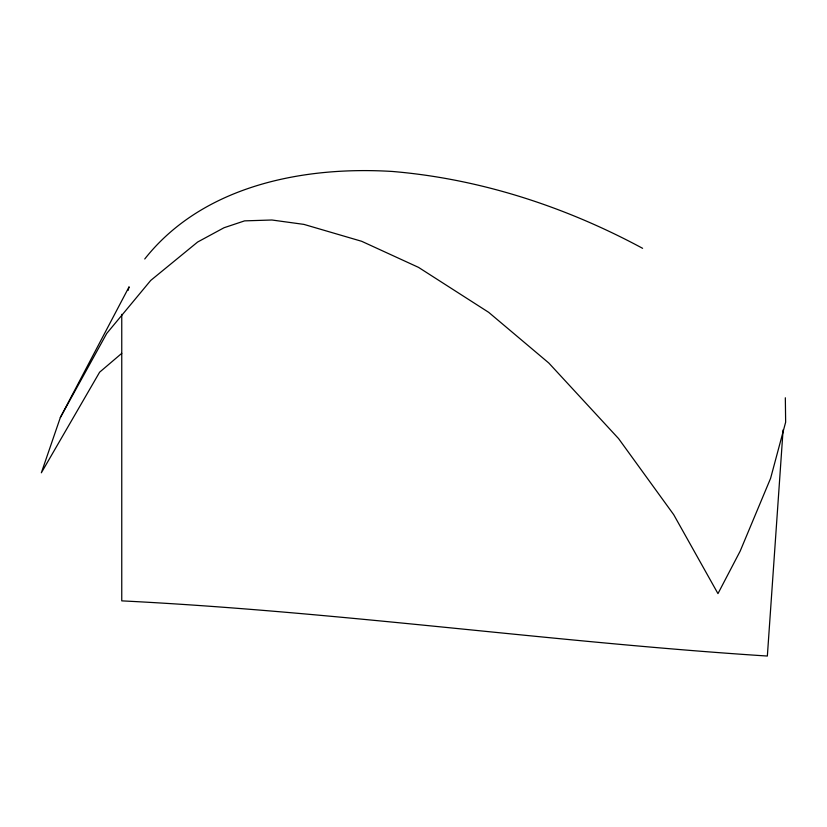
<?xml version="1.0" encoding="UTF-8"?>
<svg xmlns="http://www.w3.org/2000/svg" width="827" height="827" viewBox="0 0 827 827"><rect width="100%" height="100%" fill="white"/><g stroke="black" fill="none" stroke-linecap="round" stroke-linejoin="round"><path stroke-width="1.24" d="M783.097 429.895L767.353 656.038C551.795 642.134 337.53 611.618 121.755 600.867L121.755 314.332M128.144 290.38L129.105 286.793L60.33 417.552L41.35 472.796L99.612 372.202L121.755 353.346M60.33 417.552L106.735 333.436L150.71 280.446L197.632 242.032L224.034 227.735L244.596 220.871L271.907 220.003L303.891 224.386L361.678 241.298L418.545 267.39L488.674 312.327L548.818 363.032L618.586 438.61L673.705 514.663L717.97 593.621L740.175 551.113L770.599 478.316L785.65 422.183L785.33 397.777M144.746 258.985C202.78 185.465 303.633 165.938 392.577 171.478C480.239 178.87 565.358 206.667 642.61 248.317"/></g></svg>
